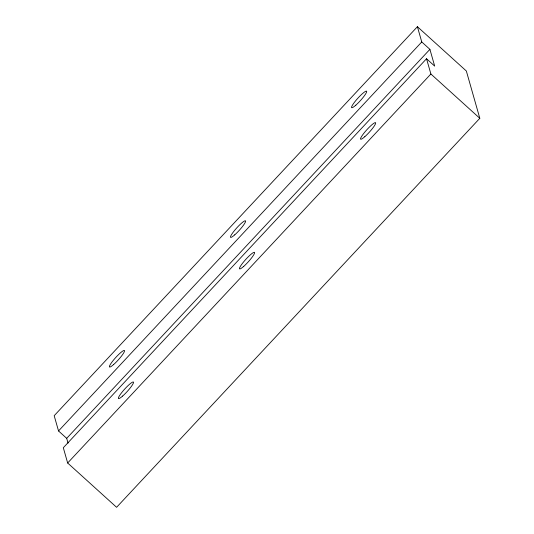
<?xml version="1.0" encoding="UTF-8"?>
<svg xmlns="http://www.w3.org/2000/svg" width="534" height="534" viewBox="0 0 534 534"><rect width="100%" height="100%" fill="white"/><g stroke="black" fill="none" stroke-linecap="round" stroke-linejoin="round"><path stroke-width="0.8" d="M417.408 26.7L421.76 41.959L429.91 49.348L434.689 66.123L426.532 58.733L63.312 447.732L67.658 462.998L116.592 507.3L479.812 118.301L466.342 71.002L417.408 26.7L54.188 415.699L58.533 430.958L66.69 438.341L68.052 443.133M58.533 430.958L421.76 41.959M66.69 438.341L429.91 49.348M67.658 462.998L430.885 73.999L426.532 58.733M430.885 73.999L479.812 118.301M234.746 234.84A11.141 1.749 -47.8 0 0 245.613 220.976A11.141 1.749 -47.8 0 0 233.772 231.429A11.141 1.749 -47.8 0 0 234.746 234.84M355.818 105.178A11.141 1.749 -47.8 0 0 366.684 91.314A11.141 1.749 -47.8 0 0 354.85 101.76A11.141 1.749 -47.8 0 0 355.818 105.178M113.669 364.508A11.141 1.749 -47.8 0 0 124.535 350.644A11.141 1.749 -47.8 0 0 112.701 361.091A11.141 1.749 -47.8 0 0 113.669 364.508M364.802 136.704A11.141 1.749 -47.8 0 0 375.669 122.84A11.141 1.749 -47.8 0 0 363.828 133.293A11.141 1.749 -47.8 0 0 364.802 136.704M243.731 266.373A11.141 1.749 -47.8 0 0 254.591 252.509A11.141 1.749 -47.8 0 0 242.756 262.962A11.141 1.749 -47.8 0 0 243.731 266.373M122.653 396.041A11.141 1.749 -47.8 0 0 133.52 382.177A11.141 1.749 -47.8 0 0 121.679 392.624A11.141 1.749 -47.8 0 0 122.653 396.041"/></g></svg>
